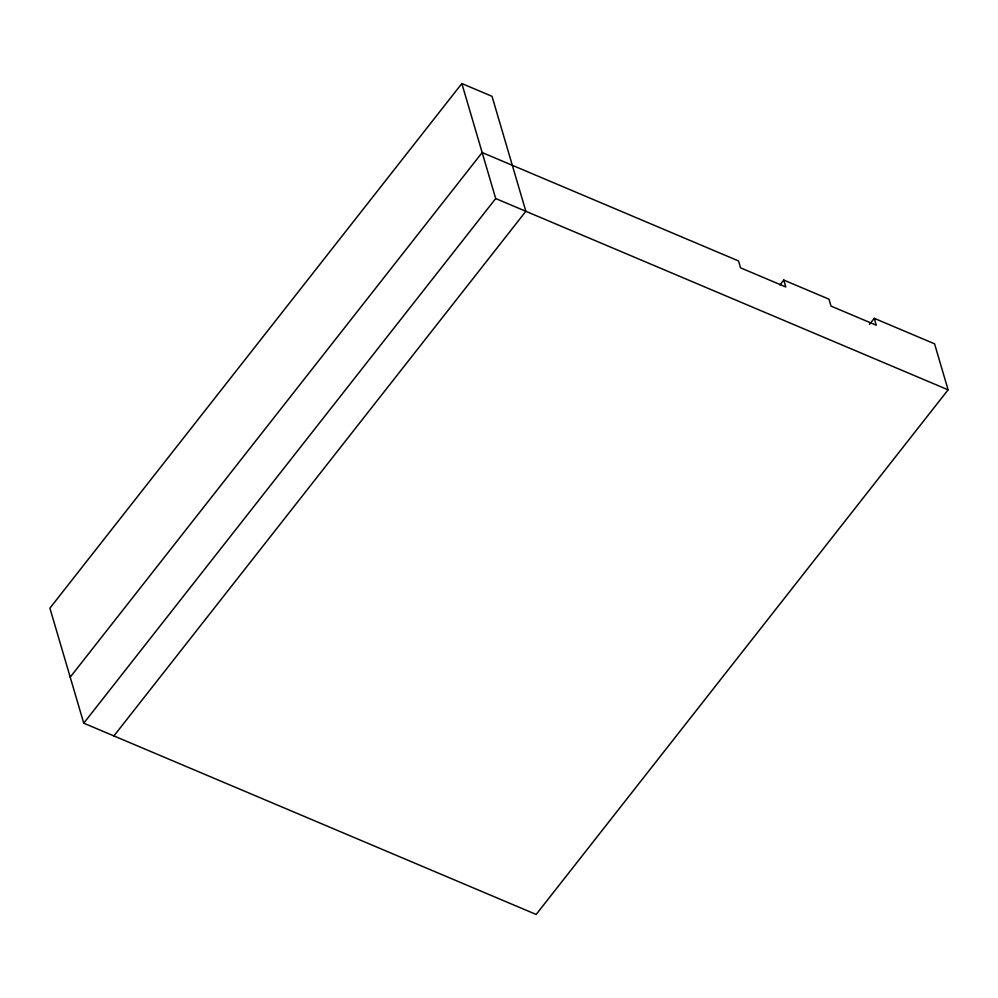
<?xml version="1.0" encoding="UTF-8"?>
<svg xmlns="http://www.w3.org/2000/svg" width="998" height="998" viewBox="0 0 998 998"><rect width="100%" height="100%" fill="white"/><g stroke="black" fill="none" stroke-linecap="round" stroke-linejoin="round"><path stroke-width="1.5" d="M113.909 735.925L525.859 211.289L492.014 96.295L461.849 83.545L49.9 608.169L83.745 723.176L536.151 914.455L948.1 389.831L934.565 343.823L874.236 318.325L869.433 324.45M70.209 677.168L482.159 152.544L738.52 260.94L740.553 267.838L785.788 286.962L783.767 280.064L779.912 284.966M83.745 723.176L495.694 198.54L461.849 83.545M783.767 280.064L829.001 299.188L831.035 306.099L876.269 325.223L874.236 318.325M495.694 198.54L948.1 389.831"/></g></svg>
